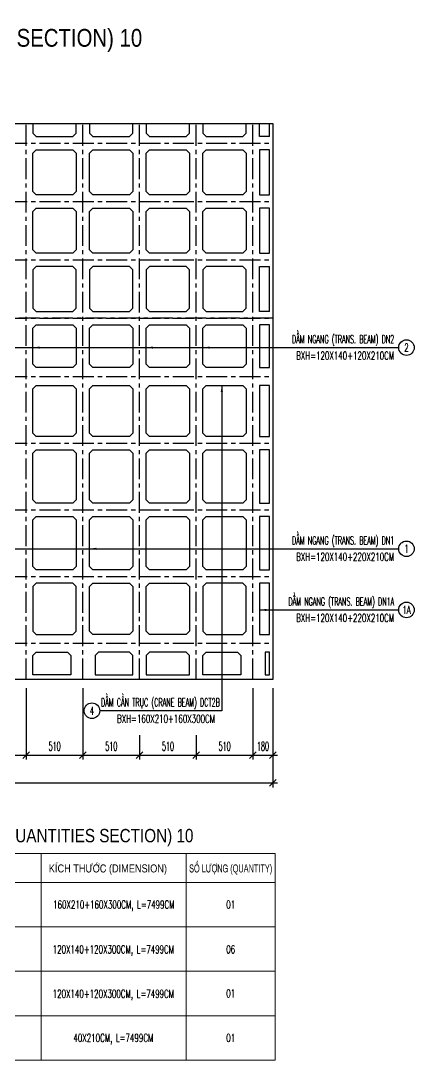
# Model space of a CAD drawing. Extents: x -687 to 941179, y -259 to 135874.
# Drawn here: x 815998 to 819540, y 92434 to 101784 of the extents above; entities that cross this region are included whole.
import ezdxf
from ezdxf.enums import TextEntityAlignment as Align

# ---------------------------------------------------------------- set-up
doc = ezdxf.new("R2010")
doc.units = 0
doc.header["$MEASUREMENT"] = 0
doc.header["$PDMODE"] = 3
doc.linetypes.add('CENTER', pattern=[2, 1.25, -0.25, 0.25, -0.25])
doc.layers.get('0').update_dxf_attribs({"color": 6, "linetype": 'CONTINUOUS'})
doc.layers.get('DEFPOINTS').update_dxf_attribs({"linetype": 'CONTINUOUS'})
for name, color, linetype in [('Khung', 1, 'CONTINUOUS'), ('Kich thuoc', 2, 'CONTINUOUS'), ('Net vang', 2, 'CONTINUOUS'), ('Text', 4, 'CONTINUOUS'), ('Tim', 8, 'CENTER'), ('vien', 3, 'CONTINUOUS')]:
    doc.layers.add(name, color=color, linetype=linetype)
doc.styles.add('Hung', font='Vharialn.ttf')
doc.styles.add('Kichthuoc', font='romans.shx', dxfattribs={"width": 0.5})
doc.styles.get("Standard").update_dxf_attribs({"font": 'vnsimpleh.shx', "width": 0.65})
doc.styles.add('Ten', font='Vharialn.ttf')
doc.dimstyles.new('Dim 400', dxfattribs={"dimscale": 400, "dimtxt": 0.2, "dimasz": 0.15, "dimexe": 0.1, "dimexo": 0.2, "dimgap": 0.1, "dimtad": 1, "dimdec": 0, "dimlfac": -1, "dimzin": 0, "dimdsep": 46, "dimtxsty": 'Kichthuoc', "dimblk": 'OBLIQUE', "dimcen": 0.1, "dimdle": 0.1, "dimclrd": 2, "dimclre": 2, "dimclrt": 4, "dimadec": 0, "dimazin": 0, "dimtfac": 1, "dimtdec": 0, "dimtix": 1, "dimtmove": 2, "dimatfit": 3, "dimfxl": 1, "dimtolj": 1, "dimtzin": 0, "dimarcsym": 0})
doc.dimstyles.new('Le 400', dxfattribs={"dimscale": 400, "dimtxt": 0.2, "dimasz": 0.15, "dimexe": 0.1, "dimexo": 0.2, "dimgap": 0.1, "dimtad": 1, "dimdec": 0, "dimzin": 0, "dimdsep": 46, "dimtxsty": 'Kichthuoc', "dimblk": 'ARCHTICK', "dimcen": 0, "dimdle": 0.1, "dimclrd": 4, "dimclre": 4, "dimclrt": 256, "dimadec": 0, "dimazin": 0, "dimtfac": 1, "dimtdec": 0, "dimtix": 1, "dimtmove": 2, "dimatfit": 3, "dimfxl": 1, "dimtolj": 1, "dimtzin": 0, "dimarcsym": 0})

# ---------------------------------------------------------------- blocks, each defined once
blk = doc.blocks.new('_Oblique')
at = {"color": 0, "linetype": 'ByBlock', "lineweight": -2}
blk.add_line((-0.5, -0.5), (0.5, 0.5), dxfattribs=at)
blk = doc.blocks.new('*D274')
at = {"layer": 'DEFPOINTS', "color": 0}
for p in [(815538.1, 95859.3), (816048.1, 95859.3), (816048.1, 95178.2)]:
    blk.add_point(p, dxfattribs=at)
at = {"layer": 'Kich thuoc', "color": 2, "lineweight": -2}
for p, q in [((815538.1, 95779.3), (815538.1, 95138.2)), ((816048.1, 95779.3), (816048.1, 95138.2)), ((815498.1, 95178.2), (816088.1, 95178.2))]:
    blk.add_line(p, q, dxfattribs=at)
at = {"layer": 'Kich thuoc', "color": 2, "lineweight": -2, "xscale": 60, "yscale": 60, "zscale": 60, "rotation": 180}
blk.add_blockref('_Oblique', (815538.1, 95178.2), dxfattribs=at)
at = {"layer": 'Kich thuoc', "color": 2, "lineweight": -2, "xscale": 60, "yscale": 60, "zscale": 60}
blk.add_blockref('_Oblique', (816048.1, 95178.2), dxfattribs=at)
at = {"layer": 'Kich thuoc', "color": 4, "insert": (815793.1, 95258.2), "char_height": 80, "attachment_point": 5, "style": 'Kichthuoc'}
blk.add_mtext('\\A1;510', dxfattribs=at)
blk = doc.blocks.new('*D258')
at = {"layer": 'DEFPOINTS', "color": 0}
for p in [(818088.1, 95859.3), (818268.1, 95859.3), (818268.1, 95178.2)]:
    blk.add_point(p, dxfattribs=at)
at = {"layer": 'Kich thuoc', "color": 2, "lineweight": -2}
for p, q in [((818088.1, 95779.3), (818088.1, 95138.2)), ((818268.1, 95779.3), (818268.1, 95138.2)), ((818048.1, 95178.2), (818308.1, 95178.2))]:
    blk.add_line(p, q, dxfattribs=at)
at = {"layer": 'Kich thuoc', "color": 2, "lineweight": -2, "xscale": 60, "yscale": 60, "zscale": 60, "rotation": 180}
blk.add_blockref('_Oblique', (818088.1, 95178.2), dxfattribs=at)
at = {"layer": 'Kich thuoc', "color": 2, "lineweight": -2, "xscale": 60, "yscale": 60, "zscale": 60}
blk.add_blockref('_Oblique', (818268.1, 95178.2), dxfattribs=at)
at = {"layer": 'Kich thuoc', "color": 4, "insert": (818178.1, 95258.2), "char_height": 80, "attachment_point": 5, "style": 'Kichthuoc'}
blk.add_mtext('\\A1;180', dxfattribs=at)
blk = doc.blocks.new('*D259')
at = {"layer": 'DEFPOINTS', "color": 0}
for p in [(818088.1, 95859.3), (817578.1, 95437.8), (818088.1, 95178.2)]:
    blk.add_point(p, dxfattribs=at)
at = {"layer": 'Kich thuoc', "color": 2, "lineweight": -2}
for p, q in [((818088.1, 95779.3), (818088.1, 95138.2)), ((817578.1, 95357.8), (817578.1, 95138.2)), ((817538.1, 95178.2), (818128.1, 95178.2))]:
    blk.add_line(p, q, dxfattribs=at)
at = {"layer": 'Kich thuoc', "color": 2, "lineweight": -2, "xscale": 60, "yscale": 60, "zscale": 60, "rotation": 180}
blk.add_blockref('_Oblique', (817578.1, 95178.2), dxfattribs=at)
at = {"layer": 'Kich thuoc', "color": 2, "lineweight": -2, "xscale": 60, "yscale": 60, "zscale": 60}
blk.add_blockref('_Oblique', (818088.1, 95178.2), dxfattribs=at)
at = {"layer": 'Kich thuoc', "color": 4, "insert": (817833.1, 95258.2), "char_height": 80, "attachment_point": 5, "style": 'Kichthuoc'}
blk.add_mtext('\\A1;510', dxfattribs=at)
blk = doc.blocks.new('*D260')
at = {"layer": 'DEFPOINTS', "color": 0}
for p in [(817068.1, 95437.8), (817578.1, 95437.8), (817578.1, 95178.2)]:
    blk.add_point(p, dxfattribs=at)
at = {"layer": 'Kich thuoc', "color": 2, "lineweight": -2}
for p, q in [((817068.1, 95357.8), (817068.1, 95138.2)), ((817578.1, 95357.8), (817578.1, 95138.2)), ((817028.1, 95178.2), (817618.1, 95178.2))]:
    blk.add_line(p, q, dxfattribs=at)
at = {"layer": 'Kich thuoc', "color": 2, "lineweight": -2, "xscale": 60, "yscale": 60, "zscale": 60, "rotation": 180}
blk.add_blockref('_Oblique', (817068.1, 95178.2), dxfattribs=at)
at = {"layer": 'Kich thuoc', "color": 2, "lineweight": -2, "xscale": 60, "yscale": 60, "zscale": 60}
blk.add_blockref('_Oblique', (817578.1, 95178.2), dxfattribs=at)
at = {"layer": 'Kich thuoc', "color": 4, "insert": (817323.1, 95258.2), "char_height": 80, "attachment_point": 5, "style": 'Kichthuoc'}
blk.add_mtext('\\A1;510', dxfattribs=at)
blk = doc.blocks.new('*D261')
at = {"layer": 'DEFPOINTS', "color": 0}
for p in [(816558.1, 95859.3), (817068.1, 95437.8), (817068.1, 95178.2)]:
    blk.add_point(p, dxfattribs=at)
at = {"layer": 'Kich thuoc', "color": 2, "lineweight": -2}
for p, q in [((816558.1, 95779.3), (816558.1, 95138.2)), ((817068.1, 95357.8), (817068.1, 95138.2)), ((816518.1, 95178.2), (817108.1, 95178.2))]:
    blk.add_line(p, q, dxfattribs=at)
at = {"layer": 'Kich thuoc', "color": 2, "lineweight": -2, "xscale": 60, "yscale": 60, "zscale": 60, "rotation": 180}
blk.add_blockref('_Oblique', (816558.1, 95178.2), dxfattribs=at)
at = {"layer": 'Kich thuoc', "color": 2, "lineweight": -2, "xscale": 60, "yscale": 60, "zscale": 60}
blk.add_blockref('_Oblique', (817068.1, 95178.2), dxfattribs=at)
at = {"layer": 'Kich thuoc', "color": 4, "insert": (816813.1, 95258.2), "char_height": 80, "attachment_point": 5, "style": 'Kichthuoc'}
blk.add_mtext('\\A1;510', dxfattribs=at)
blk = doc.blocks.new('*D262')
at = {"layer": 'DEFPOINTS', "color": 0}
for p in [(816048.1, 95859.3), (816558.1, 95859.3), (816558.1, 95178.2)]:
    blk.add_point(p, dxfattribs=at)
at = {"layer": 'Kich thuoc', "color": 2, "lineweight": -2}
for p, q in [((816048.1, 95779.3), (816048.1, 95138.2)), ((816558.1, 95779.3), (816558.1, 95138.2)), ((816008.1, 95178.2), (816598.1, 95178.2))]:
    blk.add_line(p, q, dxfattribs=at)
at = {"layer": 'Kich thuoc', "color": 2, "lineweight": -2, "xscale": 60, "yscale": 60, "zscale": 60, "rotation": 180}
blk.add_blockref('_Oblique', (816048.1, 95178.2), dxfattribs=at)
at = {"layer": 'Kich thuoc', "color": 2, "lineweight": -2, "xscale": 60, "yscale": 60, "zscale": 60}
blk.add_blockref('_Oblique', (816558.1, 95178.2), dxfattribs=at)
at = {"layer": 'Kich thuoc', "color": 4, "insert": (816303.1, 95258.2), "char_height": 80, "attachment_point": 5, "style": 'Kichthuoc'}
blk.add_mtext('\\A1;510', dxfattribs=at)
blk = doc.blocks.new('*D263')
at = {"layer": 'DEFPOINTS', "color": 0}
for p in [(810769.1, 95859.3), (818268.1, 95859.3), (818268.1, 94928.2)]:
    blk.add_point(p, dxfattribs=at)
at = {"layer": 'Kich thuoc', "color": 2, "lineweight": -2}
for p, q in [((810769.1, 95779.3), (810769.1, 94888.2)), ((818268.1, 95779.3), (818268.1, 94888.2)), ((810729.1, 94928.2), (818308.1, 94928.2))]:
    blk.add_line(p, q, dxfattribs=at)
at = {"layer": 'Kich thuoc', "color": 2, "lineweight": -2, "xscale": 60, "yscale": 60, "zscale": 60, "rotation": 180}
blk.add_blockref('_Oblique', (810769.1, 94928.2), dxfattribs=at)
at = {"layer": 'Kich thuoc', "color": 2, "lineweight": -2, "xscale": 60, "yscale": 60, "zscale": 60}
blk.add_blockref('_Oblique', (818268.1, 94928.2), dxfattribs=at)
at = {"layer": 'Kich thuoc', "color": 4, "insert": (814518.6, 95008.2), "char_height": 80, "attachment_point": 5, "style": 'Kichthuoc'}
blk.add_mtext('\\A1;7499', dxfattribs=at)
blk = doc.blocks.new('_ArchTick')
at = {"color": 0, "linetype": 'ByBlock', "const_width": 0.15}
blk.add_lwpolyline([(-0.5, -0.5), (0.5, 0.5)], dxfattribs=at)

msp = doc.modelspace()

# ---------------------------------------------------------------- linework, layer by layer
for p, q in [((818238.1, 100744.3), (818238.1, 100859.3)), ((818238.1, 100219.3), (818238.1, 100624.3)), ((818238.1, 99694.3), (818238.1, 100099.3)), ((818238.1, 99169.3), (818238.1, 99574.3)), ((818238.1, 98664.3), (818238.1, 99049.3)), ((818238.1, 98044.3), (818238.1, 98504.3)), ((818238.1, 97444.3), (818238.1, 97924.3)), ((818238.1, 96844.3), (818238.1, 97324.3)), ((818238.1, 96264.3), (818238.1, 96724.3)), ((818238.1, 95899.3), (818238.1, 96104.3))]:
    msp.add_line(p, q)
for points in [[(816108.1, 100859.3), (816108.1, 100774.3), (816138.1, 100744.3), (816468.1, 100744.3), (816498.1, 100774.3), (816498.1, 100859.3)], [(816618.1, 100859.3), (816618.1, 100774.3), (816648.1, 100744.3), (816978.1, 100744.3), (817008.1, 100774.3), (817008.1, 100859.3)], [(817128.1, 100859.3), (817128.1, 100774.3), (817158.1, 100744.3), (817488.1, 100744.3), (817518.1, 100774.3), (817518.1, 100859.3)], [(817638.1, 100859.3), (817638.1, 100774.3), (817668.1, 100744.3), (817998.1, 100744.3), (818028.1, 100774.3), (818028.1, 100859.3)], [(818238.1, 100744.3), (818148.1, 100744.3), (818148.1, 100774.3), (818148.1, 100859.3)], [(818238.1, 100624.3), (818148.1, 100624.3), (818148.1, 100594.3), (818148.1, 100249.3), (818148.1, 100219.3), (818238.1, 100219.3)], [(818238.1, 100099.3), (818148.1, 100099.3), (818148.1, 100069.3), (818148.1, 99724.3), (818148.1, 99694.3), (818238.1, 99694.3)], [(818238.1, 99169.3), (818148.1, 99169.3), (818148.1, 99199.3), (818148.1, 99544.3), (818148.1, 99574.3), (818238.1, 99574.3)], [(818238.1, 99049.3), (818148.1, 99049.3), (818148.1, 99019.3), (818148.1, 98694.3), (818148.1, 98664.3), (818238.1, 98664.3)], [(818238.1, 98504.3), (818148.1, 98504.3), (818148.1, 98474.3), (818148.1, 98074.3), (818148.1, 98044.3), (818238.1, 98044.3)], [(818238.1, 97924.3), (818148.1, 97924.3), (818148.1, 97894.3), (818148.1, 97474.3), (818148.1, 97444.3), (818238.1, 97444.3)], [(818238.1, 97324.3), (818148.1, 97324.3), (818148.1, 97294.3), (818148.1, 96874.3), (818148.1, 96844.3), (818238.1, 96844.3)], [(816498.1, 96294.3), (816498.1, 96694.3), (816468.1, 96724.3), (816138.1, 96724.3), (816108.1, 96694.3), (816108.1, 96294.3), (816138.1, 96264.3), (816468.1, 96264.3), (816468.1, 96264.3), (816498.1, 96294.3)], [(816618.1, 96294.3), (816618.1, 96694.3), (816648.1, 96724.3), (816978.1, 96724.3), (817008.1, 96694.3), (817008.1, 96294.3), (816978.1, 96264.3), (816648.1, 96264.3), (816648.1, 96264.3), (816618.1, 96294.3)], [(818028.1, 96294.3), (818028.1, 96694.3), (817998.1, 96724.3), (817668.1, 96724.3), (817638.1, 96694.3), (817638.1, 96294.3), (817668.1, 96264.3), (817998.1, 96264.3), (817998.1, 96264.3), (818028.1, 96294.3)], [(818238.1, 96724.3), (818148.1, 96724.3), (818148.1, 96694.3), (818148.1, 96374.3), (818148.1, 96304.3), (818148.1, 96264.3), (818238.1, 96264.3)], [(816448.1, 95899.3), (816108.1, 95899.3), (816108.1, 96074.3), (816138.1, 96104.3), (816418.1, 96104.3), (816448.1, 96074.3), (816448.1, 95899.3)], [(816668.1, 95899.3), (817008.1, 95899.3), (817008.1, 96074.3), (816978.1, 96104.3), (816698.1, 96104.3), (816668.1, 96074.3), (816668.1, 95899.3)], [(817128.1, 95899.3), (817518.1, 95899.3), (817518.1, 96074.3), (817488.1, 96104.3), (817158.1, 96104.3), (817128.1, 96074.3), (817128.1, 95899.3)], [(817978.1, 95899.3), (817638.1, 95899.3), (817638.1, 96074.3), (817668.1, 96104.3), (817948.1, 96104.3), (817978.1, 96074.3), (817978.1, 95899.3)], [(818238.1, 96104.3), (818228.1, 96104.3), (818198.1, 96104.3), (818198.1, 95899.3), (818238.1, 95899.3)]]:
    msp.add_lwpolyline(points)
for points in [[(816468.1, 100219.3), (816138.1, 100219.3), (816108.1, 100249.3), (816108.1, 100594.3), (816138.1, 100624.3), (816468.1, 100624.3), (816498.1, 100594.3), (816498.1, 100249.3)], [(816978.1, 100219.3), (816648.1, 100219.3), (816618.1, 100249.3), (816618.1, 100594.3), (816648.1, 100624.3), (816978.1, 100624.3), (817008.1, 100594.3), (817008.1, 100249.3)], [(817488.1, 100219.3), (817158.1, 100219.3), (817128.1, 100249.3), (817128.1, 100594.3), (817158.1, 100624.3), (817488.1, 100624.3), (817518.1, 100594.3), (817518.1, 100249.3)], [(817998.1, 100219.3), (817668.1, 100219.3), (817638.1, 100249.3), (817638.1, 100594.3), (817668.1, 100624.3), (817998.1, 100624.3), (818028.1, 100594.3), (818028.1, 100249.3)], [(816468.1, 99694.3), (816138.1, 99694.3), (816108.1, 99724.3), (816108.1, 100069.3), (816138.1, 100099.3), (816468.1, 100099.3), (816498.1, 100069.3), (816498.1, 99724.3)], [(816978.1, 99694.3), (816648.1, 99694.3), (816618.1, 99724.3), (816618.1, 100069.3), (816648.1, 100099.3), (816978.1, 100099.3), (817008.1, 100069.3), (817008.1, 99724.3)], [(817488.1, 99694.3), (817158.1, 99694.3), (817128.1, 99724.3), (817128.1, 100069.3), (817158.1, 100099.3), (817488.1, 100099.3), (817518.1, 100069.3), (817518.1, 99724.3)], [(817998.1, 99694.3), (817668.1, 99694.3), (817638.1, 99724.3), (817638.1, 100069.3), (817668.1, 100099.3), (817998.1, 100099.3), (818028.1, 100069.3), (818028.1, 99724.3)], [(816468.1, 99574.3), (816138.1, 99574.3), (816108.1, 99544.3), (816108.1, 99199.3), (816138.1, 99169.3), (816468.1, 99169.3), (816498.1, 99199.3), (816498.1, 99544.3)], [(816978.1, 99574.3), (816648.1, 99574.3), (816618.1, 99544.3), (816618.1, 99199.3), (816648.1, 99169.3), (816978.1, 99169.3), (817008.1, 99199.3), (817008.1, 99544.3)], [(817488.1, 99574.3), (817158.1, 99574.3), (817128.1, 99544.3), (817128.1, 99199.3), (817158.1, 99169.3), (817488.1, 99169.3), (817518.1, 99199.3), (817518.1, 99544.3)], [(817998.1, 99574.3), (817668.1, 99574.3), (817638.1, 99544.3), (817638.1, 99199.3), (817668.1, 99169.3), (817998.1, 99169.3), (818028.1, 99199.3), (818028.1, 99544.3)], [(816468.1, 98664.3), (816138.1, 98664.3), (816108.1, 98694.3), (816108.1, 99019.3), (816138.1, 99049.3), (816468.1, 99049.3), (816498.1, 99019.3), (816498.1, 98694.3)], [(816978.1, 98664.3), (816648.1, 98664.3), (816618.1, 98694.3), (816618.1, 99019.3), (816648.1, 99049.3), (816978.1, 99049.3), (817008.1, 99019.3), (817008.1, 98694.3)], [(817488.1, 98664.3), (817158.1, 98664.3), (817128.1, 98694.3), (817128.1, 99019.3), (817158.1, 99049.3), (817488.1, 99049.3), (817518.1, 99019.3), (817518.1, 98694.3)], [(817998.1, 98664.3), (817668.1, 98664.3), (817638.1, 98694.3), (817638.1, 99019.3), (817668.1, 99049.3), (817998.1, 99049.3), (818028.1, 99019.3), (818028.1, 98694.3)], [(816468.1, 98044.3), (816138.1, 98044.3), (816108.1, 98074.3), (816108.1, 98474.3), (816138.1, 98504.3), (816468.1, 98504.3), (816498.1, 98474.3), (816498.1, 98074.3)], [(816978.1, 98044.3), (816648.1, 98044.3), (816618.1, 98074.3), (816618.1, 98474.3), (816648.1, 98504.3), (816978.1, 98504.3), (817008.1, 98474.3), (817008.1, 98074.3)], [(817488.1, 98044.3), (817158.1, 98044.3), (817128.1, 98074.3), (817128.1, 98474.3), (817158.1, 98504.3), (817488.1, 98504.3), (817518.1, 98474.3), (817518.1, 98074.3)], [(817998.1, 98044.3), (817668.1, 98044.3), (817638.1, 98074.3), (817638.1, 98474.3), (817668.1, 98504.3), (817998.1, 98504.3), (818028.1, 98474.3), (818028.1, 98074.3)], [(816468.1, 97444.3), (816138.1, 97444.3), (816108.1, 97474.3), (816108.1, 97894.3), (816138.1, 97924.3), (816468.1, 97924.3), (816498.1, 97894.3), (816498.1, 97474.3)], [(816978.1, 97444.3), (816648.1, 97444.3), (816618.1, 97474.3), (816618.1, 97894.3), (816648.1, 97924.3), (816978.1, 97924.3), (817008.1, 97894.3), (817008.1, 97474.3)], [(817488.1, 97444.3), (817158.1, 97444.3), (817128.1, 97474.3), (817128.1, 97894.3), (817158.1, 97924.3), (817488.1, 97924.3), (817518.1, 97894.3), (817518.1, 97474.3)], [(817998.1, 97444.3), (817668.1, 97444.3), (817638.1, 97474.3), (817638.1, 97894.3), (817668.1, 97924.3), (817998.1, 97924.3), (818028.1, 97894.3), (818028.1, 97474.3)], [(816468.1, 96844.3), (816138.1, 96844.3), (816108.1, 96874.3), (816108.1, 97294.3), (816138.1, 97324.3), (816468.1, 97324.3), (816498.1, 97294.3), (816498.1, 96874.3)], [(816978.1, 96844.3), (816648.1, 96844.3), (816618.1, 96874.3), (816618.1, 97294.3), (816648.1, 97324.3), (816978.1, 97324.3), (817008.1, 97294.3), (817008.1, 96874.3)], [(817488.1, 96844.3), (817158.1, 96844.3), (817128.1, 96874.3), (817128.1, 97294.3), (817158.1, 97324.3), (817488.1, 97324.3), (817518.1, 97294.3), (817518.1, 96874.3)], [(817998.1, 96844.3), (817668.1, 96844.3), (817638.1, 96874.3), (817638.1, 97294.3), (817668.1, 97324.3), (817998.1, 97324.3), (818028.1, 97294.3), (818028.1, 96874.3)], [(817488.1, 96264.3), (817158.1, 96264.3), (817128.1, 96294.3), (817128.1, 96694.3), (817158.1, 96724.3), (817488.1, 96724.3), (817518.1, 96694.3), (817518.1, 96294.3)]]:
    msp.add_lwpolyline(points, close=True)
at = {"layer": 'Khung', "lineweight": 0}
for p, q in [((814230.1, 94294.3), (818287.6, 94294.3)), ((818287.6, 92434), (818287.6, 94294.3)), ((814230.1, 94034), (818287.6, 94034)), ((814230.1, 92434), (818287.6, 92434))]:
    msp.add_line(p, q, dxfattribs=at)
at = {"layer": 'Khung'}
msp.add_lwpolyline([(810769.1, 100859.3), (818268.1, 100859.3), (818268.1, 100491.8), (818268.1, 100471.8), (818268.1, 100371.8), (818268.1, 100351.8), (818268.1, 99954.3), (818268.1, 99944.3), (818268.1, 99934.3), (818268.1, 99834.3), (818268.1, 99824.3), (818268.1, 99814.3), (818268.1, 99441.8), (818268.1, 99421.8), (818268.1, 99321.8), (818268.1, 99301.8), (818268.1, 98916.8), (818268.1, 98906.8), (818268.1, 98896.8), (818268.1, 98796.8), (818268.1, 98786.8), (818268.1, 98776.8), (818268.1, 98354.3), (818268.1, 98334.3), (818268.1, 98234.3), (818268.1, 98214.3), (818268.1, 97754.3), (818268.1, 97744.3), (818268.1, 97734.3), (818268.1, 97634.3), (818268.1, 97624.3), (818268.1, 97614.3), (818268.1, 97154.3), (818268.1, 97134.3), (818268.1, 97034.3), (818268.1, 97014.3), (818268.1, 96954.3), (818268.1, 96954.3), (818268.1, 96954.3), (818268.1, 96854.3), (818268.1, 96814.3), (818268.1, 96814.3), (818268.1, 96554.3), (818268.1, 96534.3), (818268.1, 96434.3), (818268.1, 96414.3), (818268.1, 95859.3), (810769.1, 95859.3)], dxfattribs=at)
at = {"layer": 'Net vang'}
for centre in [(819470, 98844.3), (819470, 97034.3), (819470, 96484.3), (816638.8, 95577.8)]:
    msp.add_circle(centre, 70, dxfattribs=at)
at = {"layer": 'Tim', "ltscale": 150}
for p, q in [((816048.1, 95859.3), (816048.1, 100859.3)), ((816558.1, 95859.3), (816558.1, 100859.3)), ((817068.1, 95859.3), (817068.1, 100859.3)), ((817578.1, 95859.3), (817578.1, 100859.3)), ((818088.1, 95859.3), (818088.1, 100859.3)), ((810768.1, 100684.3), (818268.1, 100684.3)), ((810768.1, 100159.3), (818268.1, 100159.3)), ((810768.1, 99634.3), (818268.1, 99634.3)), ((818268.1, 99109.3), (810768.1, 99109.3)), ((810768.1, 99109.3), (818268.1, 99109.3)), ((810768.1, 97984.3), (818268.1, 97984.3)), ((810768.1, 97384.3), (818268.1, 97384.3)), ((810768.1, 96784.3), (818268.1, 96784.3))]:
    msp.add_line(p, q, dxfattribs=at)
at = {"layer": 'Tim', "color": 1, "ltscale": 150}
for p, q in [((810768.1, 98584.3), (818268.1, 98584.3)), ((810768.1, 96184.3), (818268.1, 96184.3))]:
    msp.add_line(p, q, dxfattribs=at)
at = {"layer": 'vien', "lineweight": 0}
for p, q in [((816182.6, 92434), (816182.6, 94294.3)), ((817487.6, 92434), (817487.6, 94294.3)), ((814230.1, 93634), (818287.6, 93634)), ((814230.1, 93234), (818287.6, 93234)), ((814230.1, 92834), (818287.6, 92834))]:
    msp.add_line(p, q, dxfattribs=at)

# ---------------------------------------------------------------- texts
at = {"layer": 'Text'}
for s, height, style, p in [('MÆt b»ng dÇm ph©n ®o¹n (beam layout section) 10', 160, 'Hung', (814518.1, 101550.6)), ('b¶ng thèng kª khèi l\xadîng dÇm ph©n ®o¹n (table of beam quantities section) 10', 120, 'Ten', (814466.2, 94394.3))]:
    msp.add_text(s, height=height, dxfattribs=dict(at, style=style)).set_placement(p, align=Align.CENTER)
for s, width, p in [('dÇm ngang (trans. beam) dn2', 0.5, (819359.7, 98883.7)), ('bXh=120X140+120x210cm', 0.65, (819359.7, 98736)), ('dÇm ngang (trans. beam) dn1', 0.5, (819359.7, 97073.7)), ('bXh=120X140+220x210cm', 0.65, (819359.7, 96926)), ('dÇm ngang (trans. beam) dn1a', 0.5, (819359.7, 96523.7)), ('bXh=120X140+220x210cm', 0.65, (819359.7, 96376)), ('bXh=160X210+160x300cm', 0.65, (817747.4, 95469.5))]:
    msp.add_text(s, height=72, dxfattribs=dict(at, width=width)).set_placement(p, align=Align.RIGHT)
at = {"layer": 'Text', "width": 0.65}
for s, p in [('2', (819470, 98844.3)), ('1', (819470, 97034.3)), ('1a', (819470, 96484.3))]:
    msp.add_text(s, height=72, dxfattribs=at).set_placement(p, align=Align.MIDDLE)
at = {"layer": 'Text', "width": 0.5}
msp.add_text('dÇm cÇn trôc (crane beam) dct2b', height=72, dxfattribs=at).set_placement((816720.9, 95617.2))
at = {"layer": 'Text', "width": 0.65}
msp.add_text('4', height=72, rotation=360, dxfattribs=at).set_placement((816638.8, 95577.8), align=Align.MIDDLE)
at = {"layer": 'Text', "lineweight": 0, "style": 'Ten'}
msp.add_text('KÝch th\xadíc (dimension)', height=72, dxfattribs=at).set_placement((816782.6, 94123.3), align=Align.CENTER)
at = {"layer": 'Text', "lineweight": 0, "style": 'Ten', "width": 0.8}
msp.add_text('Sè l\xadîng (quantity)', height=72, dxfattribs=at).set_placement((817887.6, 94123.3), align=Align.CENTER)
at = {"layer": 'Text', "lineweight": 0, "width": 0.65}
for s, p in [('160X210+160x300cm, l=7499cm', (816835.6, 93798)), ('01', (817887.6, 93798)), ('120X140+120x300cm, l=7499cm', (816831.7, 93395.3)), ('06', (817887.6, 93395.3)), ('120X140+120x300cm, l=7499cm', (816831.7, 92995.3)), ('01', (817887.6, 92998.7)), ('40X210cm, l=7499cm', (816831.7, 92598.7)), ('01', (817887.6, 92598.7))]:
    msp.add_text(s, height=72, dxfattribs=at).set_placement(p, align=Align.CENTER)

# ---------------------------------------------------------------- dimensions: what is measured, and where the dimension line sits
at = {"layer": 'Kich thuoc'}
for base, p1, p2, picture, middle in [((818268.1, 94928.2), (810769.1, 95859.3), (818268.1, 95859.3), '*D263', (814518.6, 95008.2)), ((816048.1, 95178.2), (815538.1, 95859.3), (816048.1, 95859.3), '*D274', (815793.1, 95258.2)), ((816558.1, 95178.2), (816048.1, 95859.3), (816558.1, 95859.3), '*D262', (816303.1, 95258.2)), ((817068.1, 95178.2), (816558.1, 95859.3), (817068.1, 95437.8), '*D261', (816813.1, 95258.2)), ((818088.1, 95178.2), (817578.1, 95437.8), (818088.1, 95859.3), '*D259', (817833.1, 95258.2)), ((818268.1, 95178.2), (818088.1, 95859.3), (818268.1, 95859.3), '*D258', (818178.1, 95258.2)), ((817578.1, 95178.2), (817068.1, 95437.8), (817578.1, 95437.8), '*D260', (817323.1, 95258.2))]:
    dim = msp.add_linear_dim(base=base, p1=p1, p2=p2, dimstyle='Dim 400', dxfattribs=at)
    dim.commit()
    dim.dimension.update_dxf_attribs({"geometry": picture, "text_midpoint": middle})

# ---------------------------------------------------------------- leaders
for points in [[(814068.1, 98844.3), (816456.1, 98844.3)], [(814578.1, 98844.3), (816966.1, 98844.3)], [(815598.1, 98844.3), (817986.1, 98844.3)], [(816108.1, 98844.3), (818496.1, 98844.3)], [(817128.1, 98844.3), (819400, 98844.3)], [(817638.1, 98844.3), (819400, 98844.3)], [(817808.1, 98504.3), (817808.1, 95577.8), (816708.8, 95577.8)], [(813558.1, 97034.3), (816456.1, 97034.3)], [(815088.1, 97034.3), (817986.1, 97034.3)], [(816618.1, 97034.3), (819400, 97034.3)], [(818148.1, 96484.3), (819400, 96484.3)]]:
    msp.add_leader(points, dimstyle='Le 400', override={"dimtad": 0, "dimclrd": 256}, dxfattribs=at)

doc.saveas('drawing.dxf')
